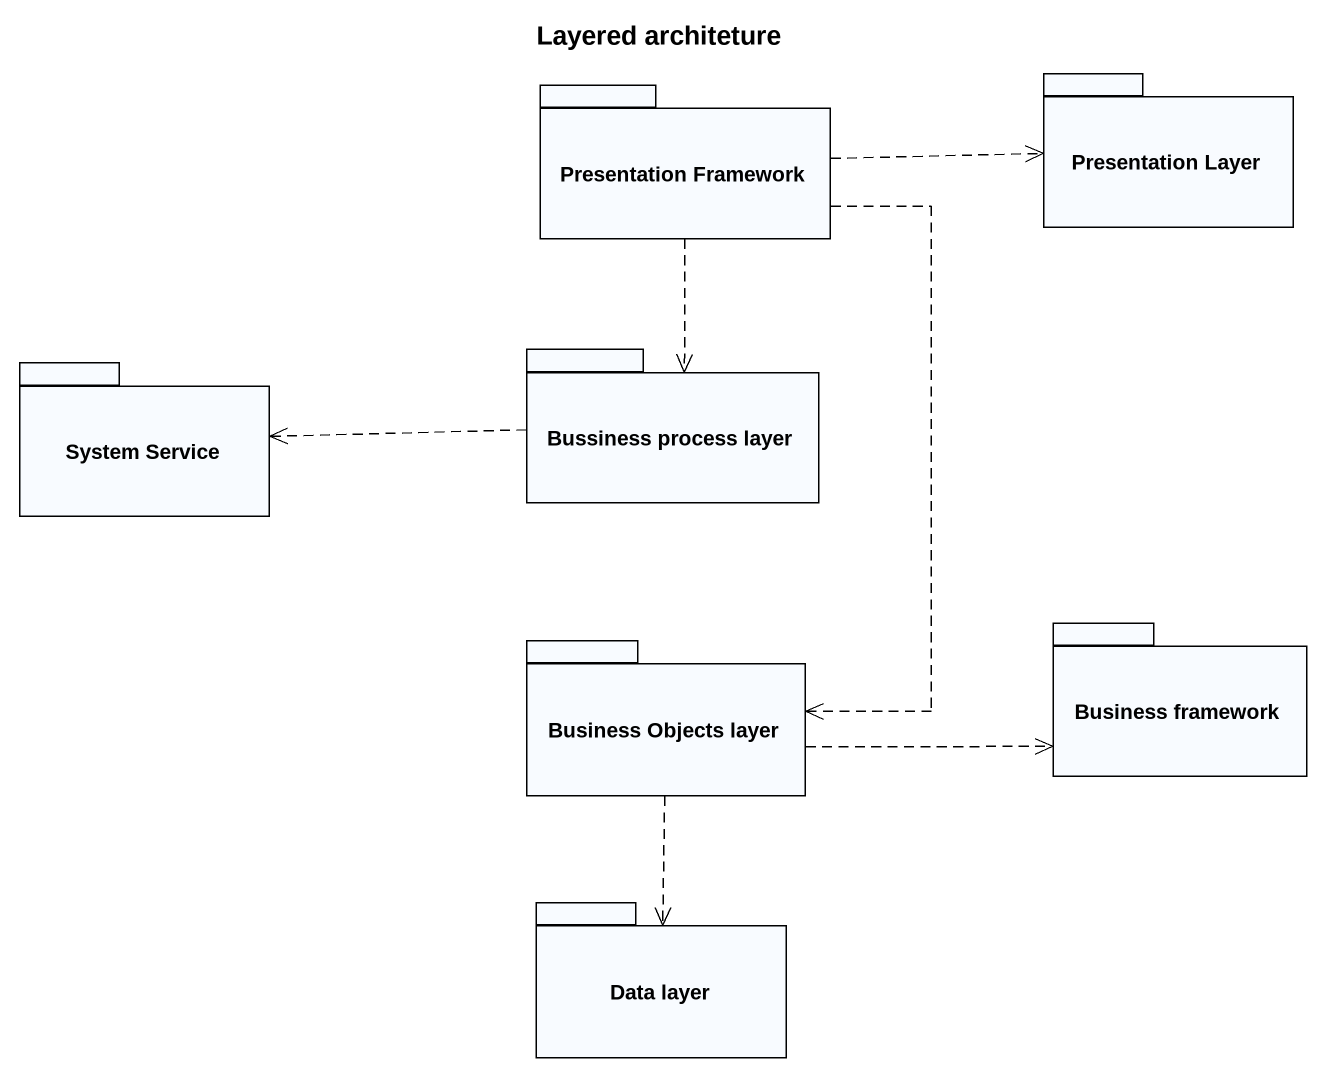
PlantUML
@startuml
title Layered architeture
package "Presentation Framework" as Presentation_Framework {
}
package "Presentation Layer" as Presentation_Layer {
}
package "System Service" as System_Service {
}
package "Bussiness process layer" as Bussiness_process_layer {
}
package "Business Objects layer" as Business_Objects_layer {
}
package "Business framework" as Business_framework {
}
package "Data layer" as Data_layer {
}
Presentation_Framework .right.> Presentation_Layer
Presentation_Framework ..> Bussiness_process_layer
Presentation_Framework ..> Business_Objects_layer
Bussiness_process_layer .left.> System_Service
Business_Objects_layer .right.> Business_framework
Business_Objects_layer ..> Data_layer
@enduml
